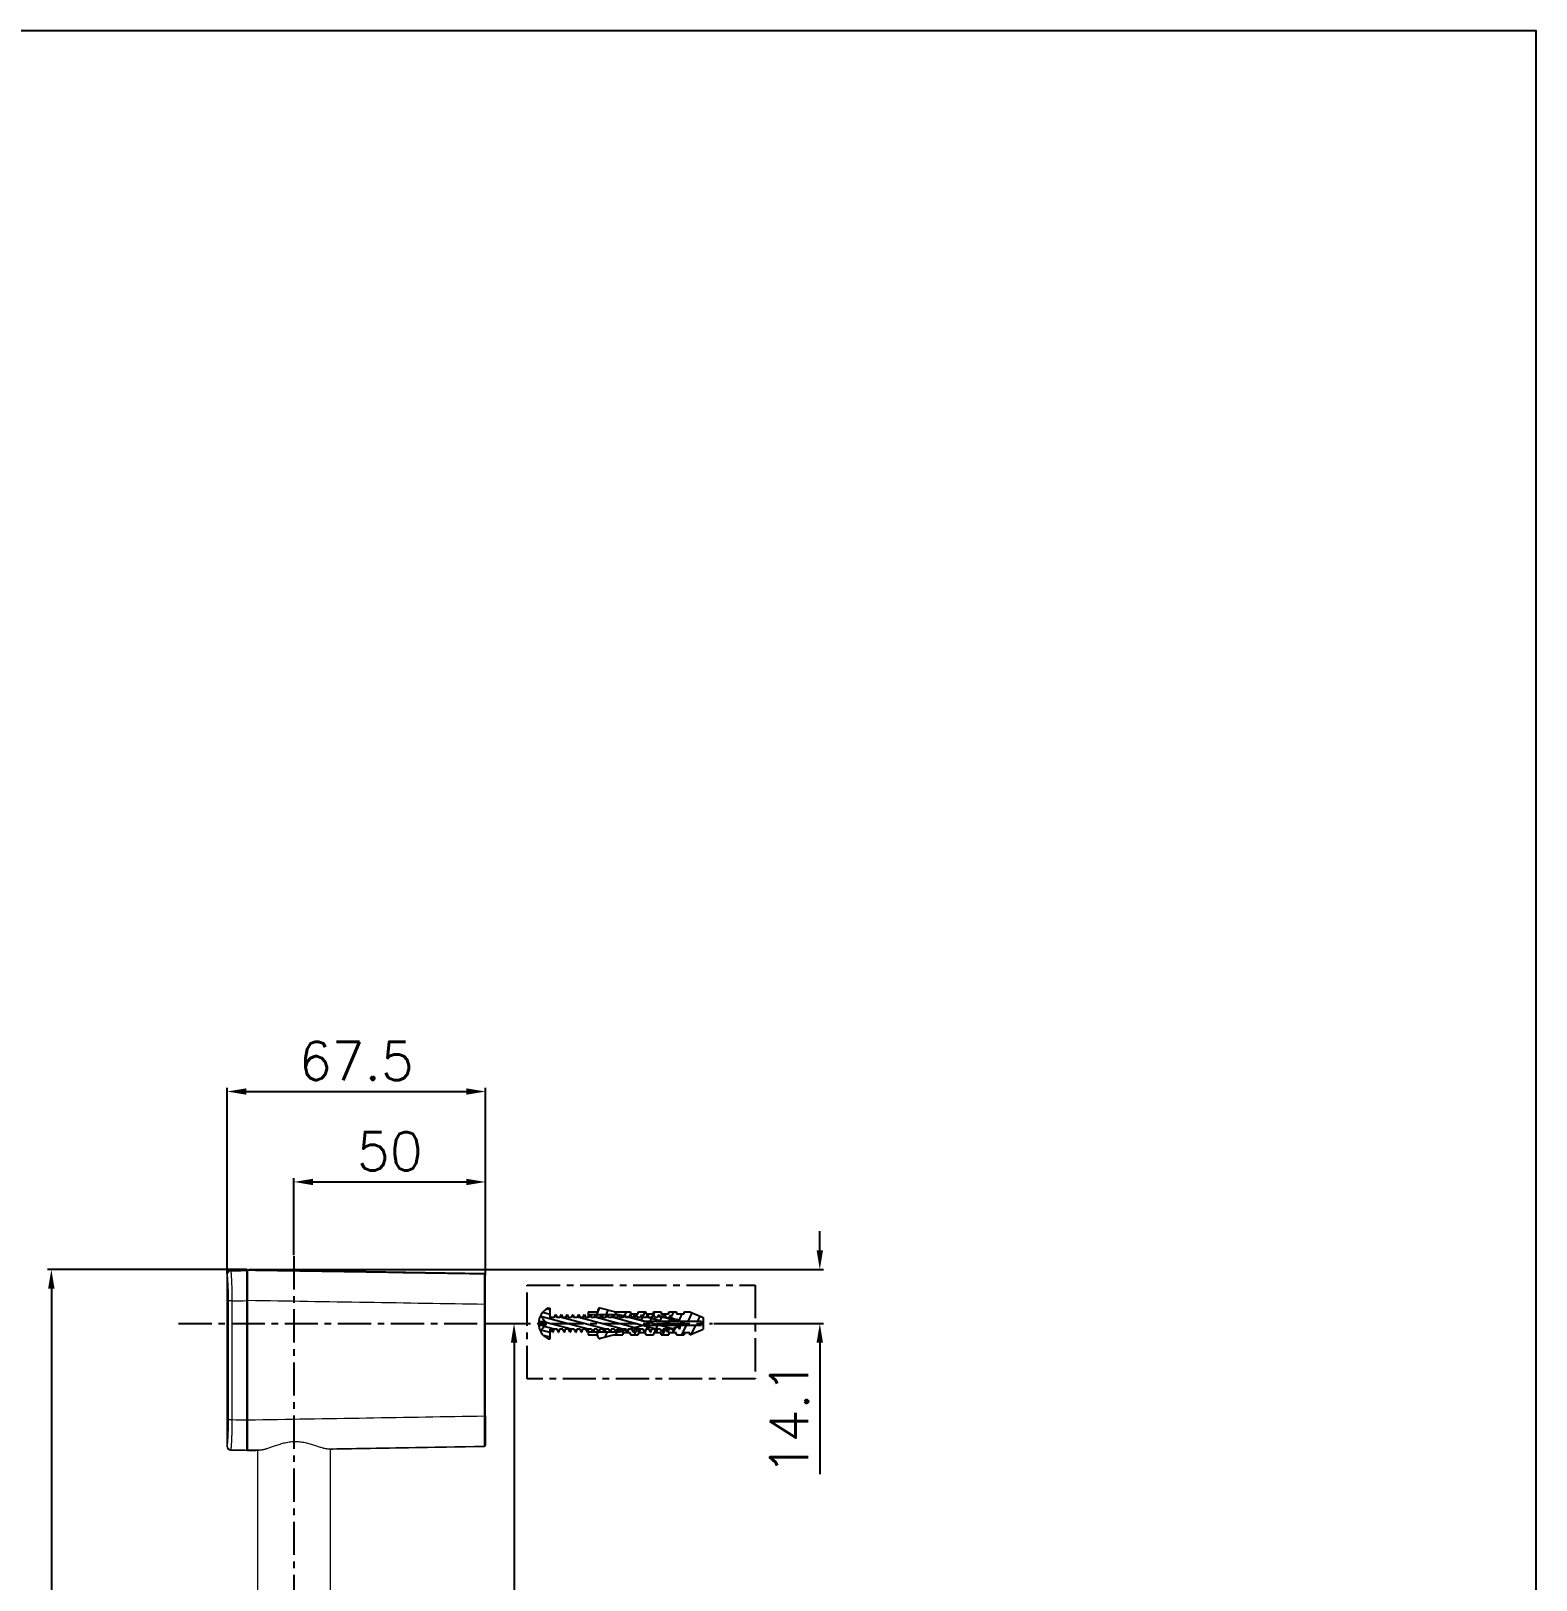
# Model space of a CAD drawing. Extents: x 277 to 1117, y -415 to 773.
# Drawn here: x 724.6 to 1117.4, y 368.8 to 773.1 of the extents above; entities that cross this region are included whole.
import ezdxf

# ---------------------------------------------------------------- set-up
doc = ezdxf.new("R2010")
doc.units = 0
doc.header["$LTSCALE"] = 23.1
doc.header["$MEASUREMENT"] = 0
doc.linetypes.add('CENTER', pattern=[0.6, 0.375, -0.075, 0.075, -0.075])
doc.layers.get('0').update_dxf_attribs({"linetype": 'CONTINUOUS'})
doc.layers.get('Defpoints').update_dxf_attribs({"linetype": 'CONTINUOUS'})
doc.styles.get("Standard").update_dxf_attribs({"font": 'txt.shx', "bigfont": 'whgtxt.shx'})
doc.dimstyles.get("Standard").update_dxf_attribs({"dimtxt": 2.5, "dimasz": 0.18, "dimexe": 0.18, "dimexo": 0.0625, "dimgap": 0.09, "dimtad": 0, "dimtih": 1, "dimtoh": 1, "dimdec": 4, "dimzin": 0, "dimdsep": 46, "dimtxsty": 'Standard', "dimcen": 0.09, "dimadec": 0, "dimazin": 0, "dimtp": 0.001, "dimtm": 0.001, "dimtfac": 1, "dimtdec": 4, "dimtofl": 0, "dimtmove": 0, "dimatfit": 0, "dimfxl": 0, "dimtolj": 1, "dimtzin": 0, "dimarcsym": 0})

# ---------------------------------------------------------------- blocks, each defined once
blk = doc.blocks.new('*D86')
at = {"color": 2, "lineweight": -2, "transparency": 16777216}
for p, q in [((843.54, 435.75), (851.68, 435.75)), ((850.68, 430.75), (850.68, -239.25)), ((843.54, -244.25), (851.68, -244.25))]:
    blk.add_line(p, q, dxfattribs=at)
at = {"color": 2, "transparency": 16777216}
for points in [[(849.85, 430.75), (851.51, 430.75), (850.68, 435.75)], [(849.85, -239.25), (851.51, -239.25), (850.68, -244.25)]]:
    blk.add_solid(points, dxfattribs=at)
at = {"layer": 'Defpoints', "color": 0, "transparency": 16777216}
for p in [(843.24, 435.75), (843.24, -244.25), (850.68, -244.25)]:
    blk.add_point(p, dxfattribs=at)
at = {"color": 2, "transparency": 16777216, "insert": (842.68, 86.92), "char_height": 10, "attachment_point": 5, "rotation": 90}
blk.add_mtext('\\A1;680', dxfattribs=at)
blk = doc.blocks.new('*D87')
at = {"color": 2, "lineweight": -2, "transparency": 16777216}
for p, q in [((780.94, 449.83), (728.93, 449.83)), ((729.93, 444.83), (729.93, -253.32)), ((780.94, -258.32), (728.93, -258.32))]:
    blk.add_line(p, q, dxfattribs=at)
at = {"color": 2, "transparency": 16777216}
for points in [[(729.09, 444.83), (730.76, 444.83), (729.93, 449.83)], [(729.09, -253.32), (730.76, -253.32), (729.93, -258.32)]]:
    blk.add_solid(points, dxfattribs=at)
at = {"layer": 'Defpoints', "color": 0, "transparency": 16777216}
for p in [(781.24, 449.83), (729.93, -258.32), (781.24, -258.32)]:
    blk.add_point(p, dxfattribs=at)
at = {"color": 2, "transparency": 16777216, "insert": (721.93, 95.75), "char_height": 10, "attachment_point": 5, "rotation": 90}
blk.add_mtext('\\A1;708', dxfattribs=at)
blk = doc.blocks.new('*D88')
at = {"color": 2, "lineweight": -2, "transparency": 16777216}
for p, q in [((793.24, 453.59), (793.24, 473.67)), ((843.24, 448.57), (843.24, 473.67)), ((798.24, 472.67), (838.24, 472.67))]:
    blk.add_line(p, q, dxfattribs=at)
at = {"color": 2, "transparency": 16777216}
for points in [[(798.24, 473.5), (798.24, 471.83), (793.24, 472.67)], [(838.24, 473.5), (838.24, 471.83), (843.24, 472.67)]]:
    blk.add_solid(points, dxfattribs=at)
at = {"layer": 'Defpoints', "color": 0, "transparency": 16777216}
for p in [(843.24, 472.67), (793.24, 453.29), (843.24, 448.27)]:
    blk.add_point(p, dxfattribs=at)
at = {"color": 2, "transparency": 16777216, "insert": (818.24, 480.67), "char_height": 10, "attachment_point": 5}
blk.add_mtext('\\A1;50', dxfattribs=at)
blk = doc.blocks.new('*D89')
at = {"color": 2, "lineweight": -2, "transparency": 16777216}
for p, q in [((775.79, 448.91), (775.79, 497.27)), ((843.24, 448.57), (843.24, 497.27)), ((780.79, 496.27), (838.24, 496.27))]:
    blk.add_line(p, q, dxfattribs=at)
at = {"color": 2, "transparency": 16777216}
for points in [[(780.79, 497.1), (780.79, 495.44), (775.79, 496.27)], [(838.24, 497.1), (838.24, 495.44), (843.24, 496.27)]]:
    blk.add_solid(points, dxfattribs=at)
at = {"layer": 'Defpoints', "color": 0, "transparency": 16777216}
for p in [(843.24, 496.27), (775.79, 448.61), (843.24, 448.27)]:
    blk.add_point(p, dxfattribs=at)
at = {"color": 2, "transparency": 16777216, "insert": (809.52, 504.27), "char_height": 10, "attachment_point": 5}
blk.add_mtext('\\A1;67.5', dxfattribs=at)
blk = doc.blocks.new('*D90')
at = {"color": 2, "lineweight": -2, "transparency": 16777216}
for p, q in [((930.47, 454.83), (930.47, 459.83)), ((781.54, 449.83), (931.47, 449.83)), ((902.8, 435.75), (931.47, 435.75)), ((930.47, 430.75), (930.47, 396.42))]:
    blk.add_line(p, q, dxfattribs=at)
at = {"color": 2, "transparency": 16777216}
for points in [[(929.63, 454.83), (931.3, 454.83), (930.47, 449.83)], [(929.63, 430.75), (931.3, 430.75), (930.47, 435.75)]]:
    blk.add_solid(points, dxfattribs=at)
at = {"layer": 'Defpoints', "color": 0, "transparency": 16777216}
for p in [(781.24, 449.83), (902.5, 435.75), (930.47, 435.75)]:
    blk.add_point(p, dxfattribs=at)
at = {"color": 2, "transparency": 16777216, "insert": (922.47, 411.09), "char_height": 10, "attachment_point": 5, "rotation": 90}
blk.add_mtext('\\A1;14.1', dxfattribs=at)

msp = doc.modelspace()

# ---------------------------------------------------------------- linework, layer by layer
at = {"color": 1, "linetype": 'CENTER'}
for p, q in [((793.243, 453.29), (793.243, -277.065)), ((763.118, 435.755), (902.498, 435.755))]:
    msp.add_line(p, q, dxfattribs=at)
at = {"color": 7, "linetype": 'Continuous', "lineweight": 15}
for p, q in [((775.744, 448.755), (775.744, 403.629)), ((780.538, 449.754), (776.723, 449.753)), ((780.938, 449.761), (780.538, 449.754)), ((780.538, 449.754), (780.538, 449.754)), ((781.243, 449.539), (781.243, 449.832)), ((842.949, 448.755), (781.243, 449.832)), ((781.243, 441.704), (781.243, 449.539)), ((781.243, 410.573), (781.243, 441.704)), ((843.243, 411.617), (843.243, 440.706)), ((781.243, 402.707), (781.243, 410.573)), ((776.725, 402.63), (780.938, 402.557)), ((781.243, 402.857), (781.243, 403.012)), ((781.243, 402.707), (781.243, 402.568)), ((781.243, 402.558), (783.175, 402.592)), ((783.693, 402.493), (783.693, 326.25)), ((802.793, 326.249), (802.793, 402.986)), ((803.319, 402.944), (842.949, 403.635)), ((843.243, 404.034), (843.243, 403.935))]:
    msp.add_line(p, q, dxfattribs=at)
at = {"color": 2, "linetype": 'Continuous', "lineweight": 15}
for p, q in [((780.938, 449.535), (780.938, 449.761)), ((842.949, 448.567), (842.949, 448.755)), ((780.938, 410.578), (780.938, 441.7)), ((842.949, 411.612), (842.949, 440.711)), ((780.938, 402.557), (780.938, 402.712)), ((842.949, 403.635), (842.949, 403.735))]:
    msp.add_line(p, q, dxfattribs=at)
at = {"color": 7, "linetype": 'Continuous'}
for p, q in [((858.266, 436.952), (857.512, 437.705)), ((858.956, 435.755), (858.266, 436.952)), ((859.562, 439.755), (860.062, 439.755)), ((861.155, 437.255), (860.062, 437.255)), ((861.155, 437.255), (861.562, 438.054)), ((861.514, 438.008), (861.562, 438.054)), ((861.562, 438.054), (861.802, 437.255)), ((862.655, 437.255), (861.802, 437.255)), ((862.655, 437.255), (863.062, 438.054)), ((863.014, 438.008), (863.062, 438.054)), ((863.062, 438.054), (863.302, 437.255)), ((864.155, 437.255), (863.302, 437.255)), ((864.155, 437.255), (864.562, 438.054)), ((864.514, 438.008), (864.562, 438.054)), ((864.562, 438.054), (864.802, 437.255)), ((865.655, 437.255), (864.802, 437.255)), ((865.655, 437.255), (866.062, 438.054)), ((866.014, 438.008), (866.062, 438.054)), ((866.062, 438.054), (866.302, 437.255)), ((867.155, 437.255), (866.302, 437.255)), ((867.155, 437.255), (867.562, 438.054)), ((867.514, 438.008), (867.562, 438.054)), ((867.562, 438.054), (867.802, 437.255)), ((868.655, 437.255), (867.802, 437.255)), ((868.655, 437.255), (869.062, 438.054)), ((869.014, 438.008), (869.062, 438.054)), ((869.062, 438.054), (869.302, 437.255)), ((870.155, 437.255), (869.302, 437.255)), ((870.062, 438.755), (870.062, 437.255)), ((870.062, 438.755), (872.562, 438.755)), ((878.062, 438.005), (870.062, 438.005)), ((870.155, 437.255), (870.562, 438.054)), ((870.562, 438.054), (870.802, 437.255)), ((871.655, 437.255), (870.802, 437.255)), ((871.655, 437.255), (872.062, 438.054)), ((872.062, 438.054), (872.302, 437.255)), ((873.155, 437.255), (872.302, 437.255)), ((872.562, 439.255), (872.562, 438.755)), ((873.155, 437.255), (873.562, 438.054)), ((876.86, 438.755), (873.192, 439.738)), ((873.562, 438.054), (873.802, 437.255)), ((874.655, 437.255), (873.802, 437.255)), ((874.655, 437.255), (875.062, 438.054)), ((875.062, 438.054), (875.302, 437.255)), ((876.155, 437.255), (875.302, 437.255)), ((876.155, 437.255), (876.562, 438.054)), ((876.562, 438.054), (876.802, 437.255)), ((877.655, 437.255), (876.802, 437.255)), ((876.86, 438.755), (881.062, 438.755)), ((877.655, 437.255), (878.062, 438.054)), ((878.062, 438.054), (878.302, 437.255)), ((884.673, 436.255), (878.062, 438.005)), ((879.155, 437.255), (878.302, 437.255)), ((879.155, 437.255), (879.562, 438.054)), ((879.562, 438.054), (879.802, 437.255)), ((880.655, 437.255), (879.802, 437.255)), ((880.655, 437.255), (881.062, 438.054)), ((881.062, 438.755), (881.062, 438.255)), ((881.062, 438.255), (883.062, 438.255)), ((881.062, 438.054), (881.302, 437.255)), ((882.155, 437.255), (881.302, 437.255)), ((882.155, 437.255), (882.562, 438.054)), ((882.562, 438.054), (882.802, 437.255)), ((883.655, 437.255), (882.802, 437.255)), ((883.062, 438.255), (883.062, 438.755)), ((883.062, 438.755), (885.062, 438.755)), ((883.655, 437.255), (884.062, 438.054)), ((884.062, 438.054), (884.302, 437.255)), ((885.155, 437.255), (884.302, 437.255)), ((885.062, 438.755), (885.062, 438.255)), ((885.062, 438.255), (887.062, 438.255)), ((885.155, 437.255), (885.562, 438.054)), ((885.562, 438.054), (885.802, 437.255)), ((886.655, 437.255), (885.802, 437.255)), ((886.655, 437.255), (887.062, 438.054)), ((887.062, 438.255), (887.062, 438.755)), ((887.062, 438.755), (889.062, 438.755)), ((887.062, 438.054), (887.302, 437.255)), ((888.155, 437.255), (887.302, 437.255)), ((888.155, 437.255), (888.562, 438.054)), ((888.562, 438.054), (888.802, 437.255)), ((889.655, 437.255), (888.802, 437.255)), ((889.062, 438.755), (889.062, 438.255)), ((889.062, 438.255), (891.062, 438.255)), ((889.655, 437.255), (890.062, 438.054)), ((890.062, 438.054), (890.302, 437.255)), ((890.302, 437.255), (890.062, 437.255)), ((891.062, 438.255), (891.062, 438.755)), ((891.062, 438.755), (893.062, 438.755)), ((891.15, 437.208), (891.155, 437.208)), ((891.155, 437.208), (891.562, 438.007)), ((891.802, 437.208), (891.155, 437.208)), ((891.562, 438.007), (891.802, 437.208)), ((893.302, 436.806), (892.881, 436.806)), ((893.062, 438.755), (893.062, 438.255)), ((893.062, 438.255), (895.062, 438.255)), ((895.062, 438.255), (895.062, 438.755)), ((895.062, 438.755), (896.562, 438.755)), ((896.562, 438.755), (900.062, 437.255)), ((900.062, 437.255), (900.062, 434.255)), ((857.062, 436.255), (858.956, 436.255)), ((857.062, 435.255), (858.956, 435.255)), ((857.512, 433.805), (858.266, 434.558)), ((858.266, 435.255), (858.266, 436.255)), ((858.266, 434.558), (858.956, 435.755)), ((858.668, 436.255), (858.668, 435.255)), ((858.956, 436.255), (858.956, 435.255)), ((861.905, 434.255), (860.062, 434.255)), ((860.812, 433.456), (860.405, 434.255)), ((861.052, 434.255), (860.812, 433.456)), ((862.312, 433.456), (861.905, 434.255)), ((862.552, 434.255), (862.312, 433.456)), ((863.405, 434.255), (862.552, 434.255)), ((863.812, 433.456), (863.405, 434.255)), ((864.052, 434.255), (863.812, 433.456)), ((864.905, 434.255), (864.052, 434.255)), ((865.312, 433.456), (864.905, 434.255)), ((865.552, 434.255), (865.312, 433.456)), ((866.405, 434.255), (865.552, 434.255)), ((866.812, 433.456), (866.405, 434.255)), ((867.052, 434.255), (866.812, 433.456)), ((867.905, 434.255), (867.052, 434.255)), ((868.312, 433.456), (867.905, 434.255)), ((868.552, 434.255), (868.312, 433.456)), ((869.405, 434.255), (868.552, 434.255)), ((869.812, 433.456), (869.405, 434.255)), ((870.052, 434.255), (869.812, 433.456)), ((870.905, 434.255), (870.052, 434.255)), ((870.062, 434.11), (870.062, 432.755)), ((878.062, 433.505), (870.062, 433.505)), ((870.062, 432.755), (872.562, 432.755)), ((871.312, 433.456), (870.905, 434.255)), ((871.552, 434.255), (871.312, 433.456)), ((872.405, 434.255), (871.552, 434.255)), ((872.812, 433.456), (872.405, 434.255)), ((872.562, 432.255), (872.562, 432.755)), ((873.052, 434.255), (872.812, 433.456)), ((873.905, 434.255), (873.052, 434.255)), ((876.86, 432.755), (873.192, 431.772)), ((874.312, 433.456), (873.905, 434.255)), ((874.552, 434.255), (874.312, 433.456)), ((875.405, 434.255), (874.552, 434.255)), ((875.812, 433.456), (875.405, 434.255)), ((876.052, 434.255), (875.812, 433.456)), ((876.905, 434.255), (876.052, 434.255)), ((876.86, 432.755), (879.062, 432.755)), ((877.312, 433.456), (876.905, 434.255)), ((877.552, 434.255), (877.312, 433.456)), ((878.405, 434.255), (877.552, 434.255)), ((884.673, 435.255), (878.062, 433.505)), ((878.062, 434.255), (878.062, 433.505)), ((878.812, 433.456), (878.405, 434.255)), ((879.052, 434.255), (878.812, 433.456)), ((879.905, 434.255), (879.052, 434.255)), ((879.062, 433.255), (879.062, 432.755)), ((881.062, 433.255), (879.062, 433.255)), ((880.312, 433.456), (879.905, 434.255)), ((880.552, 434.255), (880.312, 433.456)), ((881.405, 434.255), (880.552, 434.255)), ((881.062, 432.755), (881.062, 433.255)), ((881.062, 432.755), (883.062, 432.755)), ((881.812, 433.456), (881.405, 434.255)), ((882.052, 434.255), (881.812, 433.456)), ((882.905, 434.255), (882.052, 434.255)), ((883.312, 433.456), (882.905, 434.255)), ((883.062, 433.255), (883.062, 432.755)), ((885.062, 433.255), (883.062, 433.255)), ((883.552, 434.255), (883.312, 433.456)), ((884.405, 434.255), (883.552, 434.255)), ((884.812, 433.456), (884.405, 434.255)), ((899.562, 436.255), (884.673, 436.255)), ((884.673, 435.255), (899.562, 435.255)), ((885.052, 434.255), (884.812, 433.456)), ((885.905, 434.255), (885.052, 434.255)), ((885.062, 432.755), (885.062, 433.255)), ((885.062, 432.755), (887.062, 432.755)), ((886.312, 433.456), (885.905, 434.255)), ((886.552, 434.255), (886.312, 433.456)), ((887.405, 434.255), (886.552, 434.255)), ((887.062, 433.255), (887.062, 432.755)), ((889.062, 433.255), (887.062, 433.255)), ((887.812, 433.456), (887.405, 434.255)), ((888.052, 434.255), (887.812, 433.456)), ((888.905, 434.255), (888.052, 434.255)), ((889.312, 433.456), (888.905, 434.255)), ((889.062, 432.755), (889.062, 433.255)), ((889.062, 432.755), (891.062, 432.755)), ((889.552, 434.255), (889.312, 433.456)), ((890.062, 434.255), (889.552, 434.255)), ((890.405, 434.255), (891.052, 434.255)), ((890.812, 433.456), (890.405, 434.255)), ((891.052, 434.255), (890.812, 433.456)), ((891.062, 433.255), (891.062, 432.755)), ((893.062, 433.255), (891.062, 433.255)), ((892.312, 433.65), (891.908, 434.444)), ((891.931, 434.449), (892.552, 434.449)), ((892.552, 434.449), (892.312, 433.65)), ((893.062, 432.755), (893.062, 433.255)), ((893.062, 432.755), (895.062, 432.755)), ((893.812, 434.281), (893.484, 434.924)), ((894.052, 435.08), (893.812, 434.281)), ((893.844, 435.08), (894.052, 435.08)), ((894.308, 436.201), (894.336, 436.255)), ((894.696, 436.255), (894.795, 435.924)), ((895.062, 433.255), (895.062, 432.755)), ((896.562, 433.255), (895.062, 433.255)), ((896.562, 432.755), (900.062, 434.255)), ((896.562, 432.755), (896.562, 433.255)), ((899.562, 435.255), (899.562, 436.255)), ((859.562, 431.755), (860.062, 431.755))]:
    msp.add_line(p, q, dxfattribs=at)
at = {"color": 2, "linetype": 'Continuous'}
for p, q in [((870.051, 434.25), (857.642, 437.575)), ((860.062, 438.119), (858.123, 438.639)), ((860.062, 439.311), (859.183, 439.547)), ((861.672, 437.688), (861.411, 437.757)), ((874.547, 434.238), (862.731, 437.404)), ((866.177, 437.673), (865.881, 437.752)), ((879.043, 434.225), (867.225, 437.392)), ((870.681, 437.658), (870.399, 437.733)), ((883.539, 434.212), (871.719, 437.38)), ((872.499, 438.755), (872.15, 438.005)), ((872.959, 439.741), (872.562, 438.89)), ((875.178, 439.206), (874.619, 438.005)), ((875.186, 437.643), (874.893, 437.721)), ((888.036, 434.2), (876.213, 437.368)), ((877.437, 438.755), (877.088, 438.005)), ((879.69, 437.628), (879.387, 437.709)), ((879.907, 438.755), (879.393, 437.653)), ((891.694, 434.411), (880.706, 437.356)), ((882.143, 438.255), (881.59, 437.071)), ((882.563, 438.05), (882.561, 438.051)), ((884.845, 438.755), (883.788, 436.489)), ((884.195, 437.613), (883.88, 437.697)), ((894.022, 434.98), (885.2, 437.343)), ((887.314, 438.755), (886.148, 436.255)), ((887.068, 438.035), (887.054, 438.039)), ((888.699, 437.598), (888.374, 437.685)), ((889.55, 438.255), (888.617, 436.255)), ((894.782, 435.968), (889.694, 437.331)), ((892.252, 438.755), (891.086, 436.255)), ((894.488, 438.255), (893.555, 436.255)), ((897.086, 438.531), (896.025, 436.255)), ((899.144, 437.649), (898.494, 436.255)), ((860.062, 433.351), (857.693, 433.986)), ((860.062, 432.159), (858.359, 432.615)), ((861.136, 434.255), (858.499, 434.962)), ((865.585, 434.255), (858.956, 436.031)), ((862.447, 433.904), (862.027, 434.016)), ((863.835, 433.532), (863.764, 433.551)), ((866.943, 433.891), (866.535, 434)), ((868.331, 433.519), (868.272, 433.535)), ((871.439, 433.878), (871.043, 433.985)), ((872.52, 433.505), (872.171, 432.755)), ((872.827, 433.506), (872.78, 433.519)), ((874.989, 433.505), (874.323, 432.075)), ((875.935, 433.866), (875.551, 433.969)), ((877.458, 433.505), (877.109, 432.755)), ((877.324, 433.494), (877.288, 433.503)), ((880.19, 434.068), (879.811, 433.255)), ((880.432, 433.853), (880.059, 433.953)), ((881.82, 433.481), (881.796, 433.487)), ((883.007, 434.814), (882.047, 432.755)), ((884.928, 433.84), (884.567, 433.937)), ((885.682, 435.255), (884.749, 433.255)), ((886.316, 433.468), (886.304, 433.471)), ((887.062, 432.92), (886.985, 432.755)), ((888.151, 435.255), (887.218, 433.255)), ((889.424, 433.828), (889.075, 433.921)), ((890.62, 435.255), (889.454, 432.755)), ((892.478, 434.201), (891.961, 434.34)), ((893.089, 435.255), (892.157, 433.255)), ((895.558, 435.255), (894.392, 432.755)), ((898.027, 435.255), (896.936, 432.915)), ((900.062, 434.324), (900.022, 434.238))]:
    msp.add_line(p, q, dxfattribs=at)
for p, q in [((860.062, 437.255), (860.062, 439.755)), ((860.062, 431.755), (860.062, 434.255))]:
    msp.add_line(p, q)
msp.add_lwpolyline([(277.37, -414.94), (1117.37, -414.94), (1117.37, 773.06), (277.37, 773.06)], close=True)
at = {"color": 1, "linetype": 'CENTER'}
msp.add_lwpolyline([(854.057, 445.743), (913.615, 445.743), (913.615, 421.258), (854.057, 421.258)], close=True, dxfattribs=at)
at = {"color": 7, "linetype": 'Continuous', "lineweight": 15}
for centre, radius, start, end in [((776.744, 448.754), 1, 91.01189, 180.50419), ((780.943, 449.461), 0.3, 0, 90.94006), ((780.943, 449.461), 0.3, 0.03223, 91.03062), ((842.943, 448.455), 0.3, 0, 89), ((776.744, 403.63), 1, 179.51862, 268.99513), ((780.943, 402.857), 0.3, 269, 0), ((842.943, 403.935), 0.3, 271, 0)]:
    msp.add_arc(centre, radius, start, end, dxfattribs=at)
at = {"color": 2, "linetype": 'Continuous', "lineweight": 15}
for centre, radius, start, end in [((776.841, 448.47), 1.001, 91.09181, 179.66798), ((780.944, 449.235), 0.299, 0.14347, 91.13594), ((842.944, 448.267), 0.3, 0.08948, 89.09398), ((776.949, 423.267), 18.373, 89.3795, 92.43661), ((781.001, 434.436), 7.264, 88.17775, 90.49598), ((843.021, 435.703), 5.008, 87.46025, 90.83314), ((776.95, 429.574), 18.934, 267.63554, 270.60213), ((781.001, 418.062), 7.485, 269.51861, 271.76794), ((843.021, 416.8), 5.188, 269.19572, 272.45189), ((776.832, 403.781), 1.001, 180.1433, 268.91473), ((780.944, 403.012), 0.3, 268.95672, 359.95407), ((842.943, 404.034), 0.3, 270.97063, 359.97181)]:
    msp.add_arc(centre, radius, start, end, dxfattribs=at)
msp.add_arc((861.512, 435.755), 4.45, 115.98923, 244.01077)
at = {"color": 7, "linetype": 'Continuous'}
for centre, radius, start, end in [((873.062, 439.255), 0.5, 75, 180), ((890.062, 428.172), 9.083, 73.20788, 90), ((890.062, 428.172), 9.083, 62.13034, 71.91949), ((890.062, 443.338), 9.083, 270, 281.72248), ((890.062, 443.338), 9.083, 281.87235, 292.1323), ((890.062, 443.338), 9.083, 294.60255, 303.39849), ((890.062, 428.172), 9.083, 56.60151, 58.59707), ((873.062, 432.255), 0.5, 180, 285)]:
    msp.add_arc(centre, radius, start, end, dxfattribs=at)
at = {"color": 2, "linetype": 'Continuous', "lineweight": 15}
for points, knots in [([(775.84, 448.475), (775.832, 448.498), (775.817, 448.542), (775.798, 448.598), (775.781, 448.646), (775.768, 448.685), (775.757, 448.716), (775.75, 448.737), (775.745, 448.751), (775.744, 448.753), (775.744, 448.753)], [0, 0, 0, 0, 0.1253477, 0.2505599, 0.3756547, 0.5006501, 0.6255641, 0.750415, 0.8752209, 1, 1, 1, 1]), ([(777.148, 441.639), (777.147, 442.13), (777.143, 442.612), (777.133, 443.323), (777.129, 443.558), (777.12, 444.024), (777.115, 444.256), (777.099, 444.936), (777.085, 445.367), (777.063, 445.981), (777.056, 446.18), (777.04, 446.567), (777.031, 446.755), (777.006, 447.291), (776.988, 447.615), (776.952, 448.196), (776.934, 448.455), (776.898, 448.887), (776.882, 449.062), (776.85, 449.33), (776.835, 449.423), (776.822, 449.47)], [0, 0, 0, 0, 0.125, 0.125, 0.1875, 0.1875, 0.25, 0.25, 0.375, 0.375, 0.4375, 0.4375, 0.5, 0.5, 0.625, 0.625, 0.75, 0.75, 0.875, 0.875, 1, 1, 1, 1]), ([(780.938, 441.7), (780.938, 441.796), (780.938, 441.99), (780.938, 442.28), (780.937, 442.569), (780.937, 442.857), (780.937, 443.142), (780.937, 443.425), (780.937, 443.704), (780.936, 443.979), (780.936, 444.25), (780.936, 444.515), (780.936, 444.775), (780.936, 445.029), (780.936, 445.276), (780.936, 445.517), (780.936, 445.751), (780.936, 445.977), (780.936, 446.196), (780.936, 446.407), (780.936, 446.609), (780.936, 446.804), (780.936, 447.049), (780.936, 447.342), (780.936, 447.674), (780.936, 447.99), (780.936, 448.287), (780.936, 448.56), (780.936, 448.807), (780.937, 449.023), (780.937, 449.207), (780.937, 449.355), (780.938, 449.469), (780.938, 449.513), (780.938, 449.535)], [0, 0, 0, 0, 0.0249434, 0.0499082, 0.0748722, 0.0998132, 0.1247089, 0.149537, 0.1742754, 0.1989025, 0.2233968, 0.2477372, 0.2719035, 0.2958758, 0.3196351, 0.3431631, 0.3664423, 0.3894561, 0.412189, 0.434626, 0.4567536, 0.4785591, 0.5000306, 0.5413069, 0.5837605, 0.6273002, 0.6718221, 0.7172097, 0.7633354, 0.8100618, 0.8572437, 0.9047302, 0.9523672, 1, 1, 1, 1]), ([(776.168, 441.624), (776.168, 441.709), (776.168, 441.879), (776.167, 442.133), (776.165, 442.387), (776.162, 442.639), (776.157, 443.015), (776.149, 443.512), (776.134, 444.115), (776.117, 444.695), (776.089, 445.434), (776.049, 446.281), (776.003, 446.996), (775.967, 447.474), (775.939, 447.784), (775.912, 448.042), (775.889, 448.223), (775.87, 448.345), (775.854, 448.427), (775.845, 448.459), (775.84, 448.475)], [0, 0, 0, 0, 0.0249625, 0.0498703, 0.0747572, 0.0996567, 0.1246027, 0.1869981, 0.2494503, 0.3116616, 0.3739383, 0.4990105, 0.6234958, 0.686223, 0.7490135, 0.8114004, 0.8738215, 0.9158963, 0.9579041, 1, 1, 1, 1]), ([(842.949, 440.711), (842.949, 440.809), (842.949, 441.005), (842.949, 441.299), (842.949, 441.592), (842.949, 441.884), (842.95, 442.173), (842.95, 442.46), (842.95, 442.742), (842.95, 443.021), (842.95, 443.295), (842.95, 443.564), (842.95, 443.827), (842.951, 444.084), (842.951, 444.334), (842.951, 444.578), (842.951, 444.814), (842.951, 445.042), (842.95, 445.262), (842.95, 445.475), (842.95, 445.679), (842.95, 445.874), (842.95, 446.12), (842.95, 446.414), (842.95, 446.746), (842.951, 447.062), (842.951, 447.358), (842.951, 447.629), (842.95, 447.873), (842.95, 448.085), (842.95, 448.263), (842.949, 448.405), (842.949, 448.51), (842.949, 448.548), (842.949, 448.567)], [0, 0, 0, 0, 0.0249435, 0.0499126, 0.0748844, 0.0998362, 0.1247448, 0.1495873, 0.174341, 0.1989834, 0.2234923, 0.2478461, 0.2720238, 0.2960049, 0.3197698, 0.3432995, 0.366576, 0.3895823, 0.4123022, 0.4347207, 0.4568235, 0.4785977, 0.5000312, 0.5412415, 0.5836525, 0.6271708, 0.6716892, 0.7170879, 0.763235, 0.8099888, 0.8571994, 0.9047108, 0.9523642, 1, 1, 1, 1]), ([(776.169, 410.656), (776.17, 411.688), (776.172, 413.753), (776.174, 416.849), (776.176, 419.946), (776.177, 423.043), (776.177, 426.14), (776.177, 429.237), (776.176, 432.333), (776.174, 435.43), (776.172, 438.527), (776.169, 440.591), (776.168, 441.624)], [0, 0, 0, 0, 0.1000056, 0.2000073, 0.3000063, 0.4000034, 0.4999995, 0.5999957, 0.6999929, 0.7999921, 0.8999941, 1, 1, 1, 1]), ([(842.949, 440.711), (832.713, 440.877), (812.145, 441.21), (791.576, 441.539), (781.243, 441.704)], [0, 0, 0, 0, 0.4976288, 1, 1, 1, 1]), ([(775.831, 403.779), (775.833, 403.784), (775.839, 403.796), (775.848, 403.825), (775.857, 403.864), (775.867, 403.912), (775.881, 403.999), (775.902, 404.149), (775.93, 404.394), (775.958, 404.694), (775.996, 405.165), (776.043, 405.88), (776.085, 406.74), (776.114, 407.493), (776.133, 408.089), (776.148, 408.706), (776.158, 409.272), (776.164, 409.776), (776.168, 410.215), (776.168, 410.509), (776.169, 410.656)], [0, 0, 0, 0, 0.025091, 0.0501282, 0.0751465, 0.1001804, 0.1252646, 0.1879929, 0.2507082, 0.3131219, 0.3755095, 0.500728, 0.6250374, 0.6876421, 0.7501398, 0.8122959, 0.874451, 0.9163011, 0.9580942, 1, 1, 1, 1]), ([(776.813, 402.78), (776.825, 402.808), (776.84, 402.882), (776.863, 403.061), (776.872, 403.131), (776.889, 403.296), (776.898, 403.39), (776.924, 403.703), (776.943, 403.952), (776.971, 404.384), (776.98, 404.537), (776.998, 404.865), (777.008, 405.038), (777.034, 405.578), (777.051, 405.967), (777.082, 406.802), (777.096, 407.252), (777.12, 408.173), (777.129, 408.649), (777.143, 409.632), (777.147, 410.138), (777.149, 410.641)], [0, 0, 0, 0, 0.125, 0.125, 0.1875, 0.1875, 0.25, 0.25, 0.375, 0.375, 0.4375, 0.4375, 0.5, 0.5, 0.625, 0.625, 0.75, 0.75, 0.875, 0.875, 1, 1, 1, 1]), ([(780.938, 402.712), (780.938, 402.719), (780.938, 402.731), (780.938, 402.763), (780.937, 402.805), (780.937, 402.856), (780.937, 402.918), (780.937, 402.989), (780.937, 403.07), (780.936, 403.16), (780.936, 403.259), (780.936, 403.366), (780.936, 403.482), (780.936, 403.605), (780.936, 403.736), (780.936, 403.873), (780.936, 404.017), (780.936, 404.167), (780.936, 404.321), (780.936, 404.481), (780.936, 404.644), (780.936, 404.812), (780.936, 404.982), (780.936, 405.205), (780.936, 405.491), (780.936, 405.851), (780.936, 406.237), (780.936, 406.648), (780.936, 407.083), (780.936, 407.54), (780.936, 408.016), (780.936, 408.508), (780.937, 409.014), (780.937, 409.53), (780.938, 410.052), (780.938, 410.403), (780.938, 410.578)], [0, 0, 0, 0, 0.0238709, 0.0477656, 0.0716635, 0.0955434, 0.1193844, 0.1431655, 0.1668658, 0.1904646, 0.2139416, 0.2372769, 0.260451, 0.2834451, 0.3062408, 0.3288207, 0.351168, 0.3732666, 0.3951015, 0.4166582, 0.4379236, 0.458885, 0.4795311, 0.4998511, 0.5373766, 0.5759686, 0.6155545, 0.6560515, 0.6973666, 0.7393973, 0.782033, 0.8251558, 0.868642, 0.9123644, 0.9561936, 1, 1, 1, 1]), ([(781.243, 410.579), (791.556, 410.751), (812.125, 411.094), (832.693, 411.44), (842.949, 411.612)], [0, 0, 0, 0, 0.5013992, 1, 1, 1, 1]), ([(842.949, 403.735), (842.949, 403.74), (842.949, 403.751), (842.949, 403.78), (842.949, 403.818), (842.949, 403.868), (842.95, 403.927), (842.95, 403.996), (842.95, 404.075), (842.95, 404.164), (842.95, 404.261), (842.951, 404.367), (842.951, 404.482), (842.951, 404.605), (842.951, 404.734), (842.951, 404.871), (842.951, 405.015), (842.951, 405.164), (842.951, 405.318), (842.951, 405.478), (842.951, 405.641), (842.951, 405.809), (842.95, 405.98), (842.95, 406.203), (842.951, 406.49), (842.951, 406.851), (842.951, 407.239), (842.951, 407.652), (842.951, 408.09), (842.951, 408.55), (842.95, 409.029), (842.95, 409.526), (842.95, 410.036), (842.949, 410.556), (842.949, 411.083), (842.949, 411.436), (842.949, 411.612)], [0, 0, 0, 0, 0.0238704, 0.0477671, 0.071669, 0.0955547, 0.1194028, 0.1431919, 0.1669008, 0.1905084, 0.213994, 0.2373372, 0.2605182, 0.2835178, 0.3063174, 0.3288991, 0.3512458, 0.3733412, 0.3951699, 0.4167173, 0.4379699, 0.458915, 0.479541, 0.499837, 0.5373236, 0.5758895, 0.615461, 0.655954, 0.6972737, 0.7393157, 0.7819674, 0.8251083, 0.8686127, 0.9123506, 0.9561903, 1, 1, 1, 1]), ([(775.744, 403.63), (775.745, 403.631), (775.745, 403.633), (775.753, 403.645), (775.765, 403.666), (775.782, 403.695), (775.803, 403.732), (775.821, 403.763), (775.831, 403.779)], [0, 0, 0, 0, 0.1665381, 0.3331095, 0.4997278, 0.6664066, 0.8331595, 1, 1, 1, 1])]:
    msp.add_open_spline(points, degree=3, knots=knots, dxfattribs=at)
for points, degree in [([(776.822, 449.47), (776.758, 449.659), (776.727, 449.754), (776.727, 449.754)], 3), ([(776.822, 449.47), (778.194, 449.492), (779.566, 449.513), (780.938, 449.535)], 3), ([(842.949, 448.567), (822.38, 448.894), (801.812, 449.219), (781.243, 449.539)], 3), ([(777.148, 441.639), (778.412, 441.659), (779.675, 441.679), (780.938, 441.7)], 3), ([(777.157, 425.907), (777.157, 431.151), (777.154, 436.395), (777.148, 441.639)], 3), ([(777.149, 410.641), (777.154, 415.729), (777.157, 420.818), (777.157, 425.907)], 3), ([(777.149, 410.641), (778.412, 410.62), (779.675, 410.599), (780.938, 410.578)], 3), ([(776.813, 402.78), (778.188, 402.758), (779.563, 402.735), (780.938, 402.712)], 3), ([(776.813, 402.78), (776.813, 402.78)], 1), ([(781.243, 402.714), (782.432, 402.734), (783.621, 402.753), (784.809, 402.773)], 3), ([(801.883, 403.054), (815.572, 403.28), (829.26, 403.507), (842.949, 403.735)], 3)]:
    msp.add_open_spline(points, degree=degree, dxfattribs=at)
at = {"color": 7, "linetype": 'Continuous', "lineweight": 15}
for points in [[(780.938, 449.761), (780.805, 449.758), (780.671, 449.756), (780.538, 449.754)], [(781.243, 409.14), (781.243, 409.613), (781.243, 410.099), (781.243, 410.582)]]:
    msp.add_open_spline(points, degree=3, dxfattribs=at)
for points, knots in [([(843.243, 448.455), (843.243, 448.454), (843.243, 448.452), (843.243, 448.436), (843.243, 448.41), (843.243, 448.373), (843.243, 448.327), (843.243, 448.288), (843.243, 448.268)], [0, 0, 0, 0, 0.166667, 0.3332945, 0.499912, 0.6665491, 0.8332353, 1, 1, 1, 1]), ([(843.243, 440.706), (843.243, 441.184), (843.243, 441.653), (843.243, 442.346), (843.243, 442.575), (843.243, 443.029), (843.243, 443.255), (843.243, 443.916), (843.243, 444.335), (843.243, 444.932), (843.243, 445.125), (843.243, 445.501), (843.243, 445.683), (843.243, 446.201), (843.243, 446.514), (843.243, 447.074), (843.243, 447.323), (843.243, 447.733), (843.243, 447.898), (843.243, 448.147), (843.243, 448.23), (843.243, 448.268)], [0, 0, 0, 0, 0.125, 0.125, 0.1875, 0.1875, 0.25, 0.25, 0.375, 0.375, 0.4375, 0.4375, 0.5, 0.5, 0.625, 0.625, 0.75, 0.75, 0.875, 0.875, 1, 1, 1, 1]), ([(781.144, 426.197), (781.144, 426.202), (781.145, 426.214), (781.145, 426.25), (781.145, 426.273), (781.145, 426.294)], [0, 0, 0, 0, 0.5, 0.5, 1, 1, 1, 1]), ([(781.145, 425.52), (781.145, 425.54), (781.145, 425.563), (781.145, 425.599), (781.144, 425.612), (781.144, 425.617)], [0, 0, 0, 0, 0.5, 0.5, 1, 1, 1, 1]), ([(843.243, 411.617), (843.243, 411.535), (843.243, 411.372), (843.243, 411.129), (843.243, 410.886), (843.243, 410.644), (843.243, 410.403), (843.243, 410.005), (843.243, 409.457), (843.243, 408.773), (843.243, 408.114), (843.243, 407.28), (843.243, 406.519), (843.243, 405.857), (843.243, 405.411), (843.243, 405.022), (843.243, 404.693), (843.243, 404.426), (843.243, 404.247), (843.243, 404.134), (843.243, 404.065), (843.243, 404.044), (843.243, 404.034)], [0, 0, 0, 0, 0.021021, 0.041997, 0.062949, 0.0838982, 0.1048656, 0.1258724, 0.1881694, 0.250512, 0.3131154, 0.3757647, 0.5001321, 0.5628014, 0.6254071, 0.6876706, 0.7499822, 0.8125299, 0.8751256, 0.9167459, 0.9583157, 1, 1, 1, 1]), ([(784.809, 402.773), (784.86, 402.779), (784.961, 402.791), (785.121, 402.817), (785.289, 402.851), (785.464, 402.891), (785.647, 402.937), (785.838, 402.989), (786.036, 403.048), (786.462, 403.18), (787.158, 403.421), (788.017, 403.732), (788.756, 403.989), (789.544, 404.251), (790.606, 404.563), (791.959, 404.841), (793.37, 404.964), (794.789, 404.901), (796.146, 404.673), (797.424, 404.342), (798.566, 403.979), (799.601, 403.631), (800.324, 403.397), (800.813, 403.258), (801.112, 403.181), (801.39, 403.121), (801.648, 403.076), (801.805, 403.061), (801.883, 403.054)], [0, 0, 0, 0, 0.0133765, 0.026891, 0.0405448, 0.0543393, 0.0682763, 0.0823578, 0.0965864, 0.1109646, 0.1715962, 0.233401, 0.2656968, 0.2976802, 0.3633881, 0.4319685, 0.4978034, 0.5646611, 0.6340217, 0.6982908, 0.7651122, 0.8268389, 0.8875926, 0.9108283, 0.933679, 0.9561537, 0.9782591, 1, 1, 1, 1]), ([(783.175, 402.592), (783.247, 402.601), (783.39, 402.62), (784.335, 402.722), (784.809, 402.773)], [0, 0, 0, 0, 0.4984056, 1, 1, 1, 1]), ([(801.883, 403.054), (802.272, 403.025), (803.05, 402.968), (803.442, 402.933), (803.32, 402.944), (803.319, 402.944)], [0, 0, 0, 0, 0.4990284, 0.9990775, 1, 1, 1, 1])]:
    msp.add_open_spline(points, degree=3, knots=knots, dxfattribs=at)
at = {"color": 7, "linetype": 'Continuous'}
for points in [[(861.514, 438.008), (861.367, 437.725), (861.203, 437.414), (861.127, 437.27)], [(863.014, 438.008), (862.867, 437.725), (862.703, 437.414), (862.627, 437.27)], [(864.514, 438.008), (864.367, 437.725), (864.203, 437.414), (864.127, 437.27)], [(866.014, 438.008), (865.867, 437.725), (865.703, 437.414), (865.627, 437.27)], [(867.514, 438.008), (867.367, 437.725), (867.203, 437.414), (867.127, 437.27)], [(869.014, 438.008), (868.867, 437.725), (868.703, 437.414), (868.627, 437.27)], [(870.514, 438.008), (870.367, 437.725), (870.203, 437.414), (870.127, 437.27)], [(872.014, 438.008), (871.867, 437.725), (871.703, 437.414), (871.627, 437.27)], [(873.514, 438.008), (873.367, 437.725), (873.203, 437.414), (873.127, 437.27)], [(875.014, 438.008), (874.867, 437.725), (874.703, 437.414), (874.627, 437.27)], [(876.514, 438.008), (876.367, 437.725), (876.203, 437.414), (876.127, 437.27)], [(878.014, 438.008), (877.867, 437.725), (877.703, 437.414), (877.627, 437.27)], [(879.337, 437.668), (879.203, 437.414), (879.127, 437.27)], [(860.812, 433.456), (860.862, 433.506), (860.892, 433.582)], [(860.892, 433.582), (860.987, 433.879), (861.093, 434.203), (861.104, 434.238)], [(861.104, 434.238), (861.11, 434.255)], [(862.312, 433.456), (862.362, 433.506), (862.392, 433.582)], [(862.392, 433.582), (862.487, 433.879), (862.593, 434.203), (862.604, 434.238)], [(862.604, 434.238), (862.61, 434.255)], [(863.812, 433.456), (863.862, 433.506), (863.892, 433.582)], [(863.892, 433.582), (863.987, 433.879), (864.093, 434.203), (864.104, 434.238)], [(864.104, 434.238), (864.11, 434.255)], [(865.312, 433.456), (865.362, 433.506), (865.392, 433.582)], [(865.392, 433.582), (865.487, 433.879), (865.593, 434.203), (865.604, 434.238)], [(865.604, 434.238), (865.61, 434.255)], [(866.812, 433.456), (866.862, 433.506), (866.892, 433.582)], [(866.892, 433.582), (866.987, 433.879), (867.093, 434.203), (867.104, 434.238)], [(867.104, 434.238), (867.11, 434.255)], [(868.312, 433.456), (868.362, 433.506), (868.392, 433.582)], [(868.392, 433.582), (868.487, 433.879), (868.593, 434.203), (868.604, 434.238)], [(868.604, 434.238), (868.61, 434.255)], [(869.812, 433.456), (869.862, 433.506), (869.892, 433.582)], [(869.892, 433.582), (869.987, 433.879), (870.093, 434.203), (870.104, 434.238)], [(870.104, 434.238), (870.11, 434.255)], [(871.312, 433.456), (871.362, 433.505)], [(871.392, 433.582), (871.487, 433.879), (871.593, 434.203), (871.604, 434.238)], [(871.604, 434.238), (871.61, 434.255)], [(872.812, 433.456), (872.862, 433.505)], [(872.892, 433.582), (872.987, 433.879), (873.093, 434.203), (873.104, 434.238)], [(873.104, 434.238), (873.11, 434.255)], [(874.312, 433.456), (874.362, 433.505)], [(874.392, 433.582), (874.487, 433.879), (874.593, 434.203), (874.604, 434.238)], [(874.604, 434.238), (874.61, 434.255)], [(875.812, 433.456), (875.862, 433.505)], [(875.892, 433.582), (875.987, 433.879), (876.093, 434.203), (876.104, 434.238)], [(876.104, 434.238), (876.11, 434.255)], [(877.312, 433.456), (877.362, 433.505)], [(877.392, 433.582), (877.487, 433.879), (877.593, 434.203), (877.604, 434.238)], [(877.604, 434.238), (877.61, 434.255)], [(878.812, 433.456), (878.862, 433.506), (878.892, 433.582)], [(879.104, 434.238), (879.11, 434.255)], [(880.312, 433.456), (880.362, 433.506), (880.392, 433.582)], [(881.812, 433.456), (881.862, 433.506), (881.892, 433.582)], [(883.312, 433.456), (883.362, 433.506), (883.392, 433.582)], [(884.812, 433.456), (884.862, 433.506), (884.892, 433.582)], [(886.312, 433.456), (886.362, 433.506), (886.392, 433.582)], [(887.812, 433.456), (887.862, 433.506), (887.892, 433.582)], [(889.312, 433.456), (889.362, 433.506), (889.392, 433.582)], [(890.812, 433.456), (890.862, 433.506), (890.892, 433.582)], [(892.312, 433.65), (892.362, 433.71), (892.392, 433.789)], [(892.552, 434.449), (892.606, 434.496), (892.659, 434.605), (892.672, 434.64)], [(893.812, 434.281), (893.862, 434.342), (893.912, 434.463), (893.915, 434.471)]]:
    msp.add_spline(points, degree=3, dxfattribs=at)

# ---------------------------------------------------------------- dimensions: what is measured, and where the dimension line sits
for base, p1, override, picture, middle in [((843.243, 496.27), (775.792, 448.614), {"dimtxt": 10, "dimasz": 5, "dimexe": 1, "dimexo": 0.3, "dimgap": 3, "dimtad": 1, "dimtih": 0, "dimtoh": 0, "dimdec": 1, "dimcen": 0, "dimclrd": 2, "dimclre": 2, "dimclrt": 2, "dimtp": 0.1, "dimtm": 0, "dimtfac": 0.5, "dimtdec": 2, "dimatfit": 3}, '*D89', (809.518, 496.27)), ((843.243, 472.667), (793.243, 453.29), {"dimtxt": 10, "dimasz": 5, "dimexe": 1, "dimexo": 0.3, "dimgap": 3, "dimtad": 1, "dimtih": 0, "dimtoh": 0, "dimdec": 0, "dimcen": 0, "dimclrd": 2, "dimclre": 2, "dimclrt": 2, "dimtp": 0.1, "dimtm": 0, "dimtfac": 0.5, "dimtdec": 2, "dimatfit": 3}, '*D88', (818.243, 472.667))]:
    dim = msp.add_linear_dim(base=base, p1=p1, p2=(843.243, 448.268), dimstyle='Standard', override=override)
    dim.commit()
    dim.dimension.update_dxf_attribs({"geometry": picture, "text_midpoint": middle, "dimtype": 160})
for base, p2, override, picture, middle in [((930.467, 435.755), (902.498, 435.755), {"dimtxt": 10, "dimasz": 5, "dimexe": 1, "dimexo": 0.3, "dimgap": 3, "dimtad": 1, "dimtih": 0, "dimtoh": 0, "dimdec": 1, "dimcen": 0, "dimclrd": 2, "dimclre": 2, "dimclrt": 2, "dimtp": 0.1, "dimtm": 0, "dimtfac": 0.5, "dimtdec": 2, "dimatfit": 3}, '*D90', (922.467, 411.088)), ((729.927, -258.322), (781.243, -258.322), {"dimtxt": 10, "dimasz": 5, "dimexe": 1, "dimexo": 0.3, "dimgap": 3, "dimtad": 1, "dimtih": 0, "dimtoh": 0, "dimdec": 0, "dimcen": 0, "dimclrd": 2, "dimclre": 2, "dimclrt": 2, "dimtp": 0.1, "dimtm": 0, "dimtfac": 0.5, "dimtdec": 2, "dimatfit": 3}, '*D87', (721.927, 95.755))]:
    dim = msp.add_linear_dim(base=base, p1=(781.243, 449.832), p2=p2, angle=90, dimstyle='Standard', override=override)
    dim.commit()
    dim.dimension.update_dxf_attribs({"geometry": picture, "text_midpoint": middle})
dim = msp.add_linear_dim(base=(850.681, -244.245), p1=(843.243, 435.755), p2=(843.243, -244.245), angle=90, text='680', dimstyle='Standard', override={"dimtxt": 10, "dimasz": 5, "dimexe": 1, "dimexo": 0.3, "dimgap": 3, "dimtad": 1, "dimtih": 0, "dimtoh": 0, "dimdec": 2, "dimcen": 0, "dimclrd": 2, "dimclre": 2, "dimclrt": 2, "dimtp": 0.1, "dimtm": 0, "dimtfac": 0.5, "dimtdec": 2, "dimatfit": 3})
dim.commit()
dim.dimension.update_dxf_attribs({"geometry": '*D86', "text_midpoint": (850.681, 86.921), "dimtype": 160})

doc.saveas('drawing.dxf')
